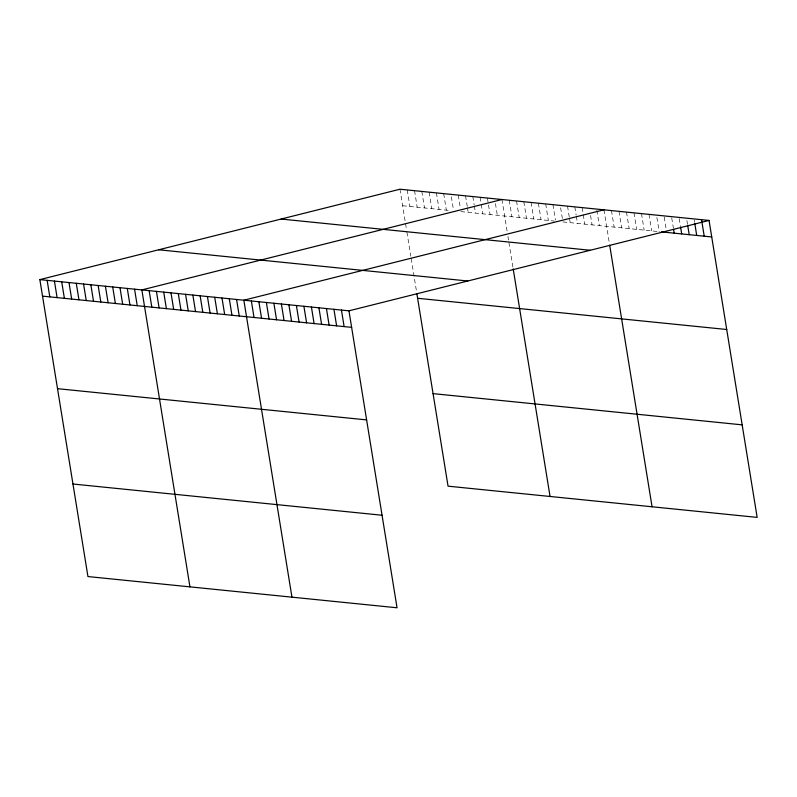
<?xml version="1.0" encoding="UTF-8"?>
<svg xmlns="http://www.w3.org/2000/svg" width="797" height="797" viewBox="0 0 797 797"><rect width="100%" height="100%" fill="white"/><g stroke="black" fill="none" stroke-linecap="round" stroke-linejoin="round"><path stroke-width="0.6" stroke-dasharray="3.98 2.99" d="M402.634 205.736L449.986 210.518M460.915 211.623L554.423 221.068M562.921 221.925L657.037 231.439M694.237 220.102L694.615 222.463M686.914 220.52L687.492 224.067M679.223 218.587L680.369 225.671M671.712 217.83L673.435 228.45M664.21 217.073L666.113 228.869M656.887 217.491L659.179 231.648M648.997 214.373L651.677 230.891M641.495 213.616L644.165 230.134M633.984 212.859L636.664 229.377M626.482 212.102L629.162 228.619M618.97 211.335L621.65 227.862M611.468 210.577L614.148 227.105M603.957 209.82L609.556 244.37M596.863 210.269L599.354 225.611M590.537 215.429L592.061 224.874M582.099 207.619L583.055 213.516M583.255 214.692L584.779 224.136M574.816 206.881L576.151 215.14M576.351 216.316L577.496 223.399M567.534 206.144L569.247 216.764M569.447 217.94L570.204 222.662M560.63 207.768L562.343 218.388M552.959 204.67L555.449 220.012M545.676 203.932L548.346 220.46M538.383 203.195L541.063 219.723M531.101 202.458L533.781 218.986M523.818 201.731L526.488 218.248M516.526 200.993L519.206 217.511M509.243 200.256L511.923 216.774M501.961 199.519L507.161 231.668M507.948 236.47L508.526 240.076M508.914 242.477L513.009 267.722M495.435 203.504L497.348 215.3M487.385 198.045L490.065 214.572M480.103 197.307L481.059 203.215M481.249 204.391L482.773 213.835M472.81 196.57L474.155 204.839M474.345 206.015L475.49 213.098M465.528 195.843L467.251 206.463M467.44 207.638L468.208 212.361M458.245 195.106L460.347 208.087M451.341 196.729L453.443 209.711M443.67 193.631L446.35 210.149M436.387 192.894L439.057 209.412M429.105 192.157L431.775 208.684M421.812 191.419L424.492 207.947M414.53 190.682L417.2 207.21M407.247 189.955L409.917 206.473M399.955 189.218L406.53 229.775M406.918 232.176L410.804 256.216M411.192 258.617L416.652 292.27"/><path stroke-width="1.2" d="M39.85 279.608L348.947 310.83L397.045 607.782L87.949 576.56L39.85 279.608L399.955 189.218L709.051 220.44L757.15 517.392L448.053 486.17L416.841 293.475M501.961 199.519L141.856 289.919L189.945 586.861M603.957 209.82L243.852 300.22L291.951 597.172M348.947 310.83L709.051 220.44M661.331 231.867L711.731 236.958M281.122 219.045L590.218 250.268M158.683 249.78L467.779 281.002M417.618 298.277L726.715 329.5M42.53 296.135L351.626 327.358M433.06 393.628L742.166 424.851M57.514 388.677L366.61 419.899M72.955 484.018L382.052 515.241M701.549 219.683L704.219 236.201M694.805 223.638L696.717 235.444M687.681 225.242L689.206 234.687M680.558 226.846L681.704 233.929M673.624 229.626L674.192 233.172M609.755 245.576L652.056 506.772M513.198 268.918L550.05 496.471M341.445 310.073L344.115 326.601M333.933 309.316L336.613 325.834M326.431 308.559L329.101 325.076M318.92 307.801L321.599 324.319M311.418 307.044L314.088 323.562M303.906 306.287L306.586 322.805M296.404 305.53L299.074 322.048M288.893 304.763L291.572 321.291M281.391 304.006L284.061 320.533M273.879 303.249L276.559 319.776M266.377 302.491L269.047 319.009M258.866 301.734L261.546 318.252M251.364 300.977L254.034 317.495M236.57 299.483L239.249 316.001M229.287 298.745L231.957 315.263M221.994 298.008L224.674 314.526M214.712 297.271L217.392 313.799M207.429 296.534L210.099 313.062M200.137 295.807L202.817 312.324M192.854 295.069L195.534 311.587M185.571 294.332L188.241 310.85M178.279 293.595L180.959 310.113M170.996 292.858L173.676 309.375M163.714 292.12L166.384 308.638M156.421 291.383L159.101 307.911M149.139 290.646L151.819 307.174M134.563 289.181L137.243 305.699M127.281 288.444L129.961 304.962M119.998 287.707L122.668 304.225M112.706 286.97L115.386 303.488M105.423 286.233L108.103 302.75M98.141 285.495L100.811 302.023M90.848 284.758L93.528 301.286M83.565 284.031L86.245 300.549M76.283 283.294L78.953 299.811M68.99 282.556L71.67 299.074M61.708 281.819L64.388 298.337M54.425 281.082L57.095 297.6M47.133 280.345L49.812 296.863"/></g></svg>
